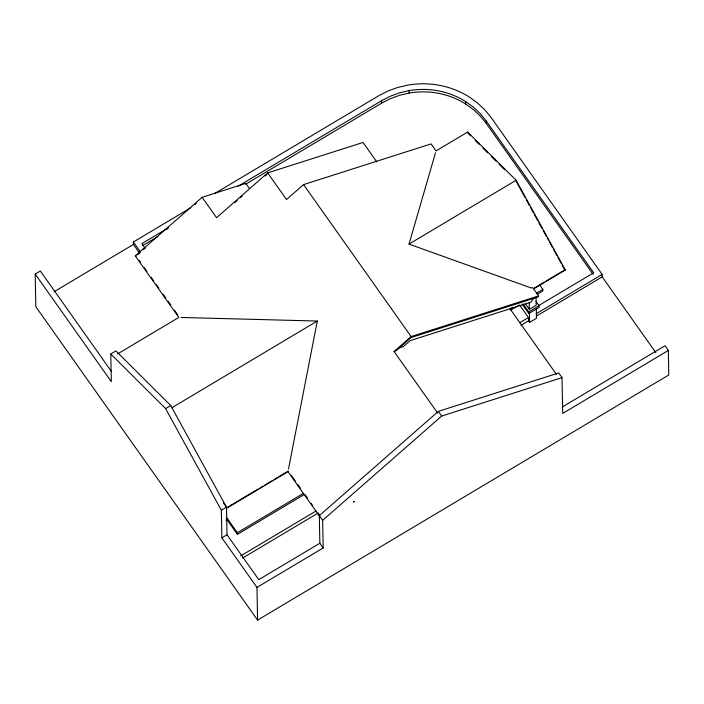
<?xml version="1.0" encoding="UTF-8"?>
<svg xmlns="http://www.w3.org/2000/svg" width="704" height="704" viewBox="0 0 704 704"><rect width="100%" height="100%" fill="white"/><g stroke="black" fill="none" stroke-linecap="round" stroke-linejoin="round"><path stroke-width="1.06" d="M288.499 469.005L317.302 321.042L181.271 317.478M532.708 287.514L531.212 287.989L409.015 244.094L435.503 152.742M533.975 297.748L530.966 302.095L410.115 340.666L403.304 346.641L398.517 348.163M117.612 353.91L178.834 317.416L135.282 255.878L202.127 197.314L216.542 217.686L267.67 172.894L286.519 199.531L303.565 184.598L431.077 143.906L436.031 150.911L467.685 132.044L516.102 180.259L565.321 270.002L533.667 288.869L538.622 295.882L537.786 297.097L411.136 337.515L395.798 350.953L394.073 351.507L437.791 413.283M137.623 254.778L140.105 252.604M143.414 249.709L145.068 248.257M166.575 229.416L168.23 227.973M194.7 204.776L196.354 203.333M234.74 202.699L237.213 200.534M240.504 197.648L242.158 196.205M265.223 176L266.869 174.557M394.073 351.507L411.118 336.574L538.622 295.882M668.334 350.46L668.8 374.968L257.585 620.101L256.96 587.418L323.171 547.95L319.845 543.25L319.317 515.645L438.372 411.347L558.694 372.944L562.021 377.643L562.707 413.424L668.334 350.46L665.007 345.761L562.214 407.035M323.171 547.95L322.643 520.344L441.698 416.046L562.021 377.643M257.585 620.101L35.825 306.742L35.2 274.067L40.339 271.005L111.382 371.378M139.682 253.299L133.417 244.438L133.364 241.991L190.854 207.724M214.412 193.679L378.382 95.929L387.71 91.133L397.628 87.49L407.986 85.07A81.638 74.809 -1.1 0 1 469.075 96.87L477.453 102.916L484.898 109.921L491.269 117.744L602.149 274.428L602.193 276.874L655.917 352.783M54.111 291.72L133.417 244.438M168.256 227.876L141.83 243.628L144.998 248.098M238.093 186.243L381.542 100.734L390.342 96.21L399.52 92.84L409.094 90.596A75.504 69.186 -1.1 0 1 465.599 101.517L473.343 107.105L480.225 113.573L486.235 120.965L593.683 272.791L538.542 305.659M142.824 245.511L157.925 236.509M245.687 184.193L381.586 103.18L390.386 98.657L399.564 95.286L409.138 93.042A75.504 69.186 -1.1 0 1 465.643 103.963L473.387 109.56L480.269 116.028L486.288 123.42L593.094 274.349M35.2 274.067L111.311 381.612L110.783 354.006L115.922 350.944L170.746 405.539L226.486 507.17L227.014 534.776L258.773 579.656L319.845 543.25M409.015 244.094L516.102 180.259M110.783 354.006L165.607 408.61L170.746 405.539M171.741 407.81L317.302 321.042M533.201 288.746L544.394 282.075M546.269 280.958L562.126 271.506M563.059 270.943L565.321 270.002M509.978 308.933L512.794 307.252M536.254 293.269L542.819 289.353L539.651 284.874M510.954 310.006L519.394 304.973M537.222 294.342L542.854 290.99L542.819 289.353M525.721 304.119L529.373 309.294L536.228 305.202L536.087 297.704M539.053 305.747L539.079 307.384L528.801 313.518L528.774 311.881L539.053 305.747L535.92 301.321M520.001 322.573L528.458 317.53L519.834 305.342M536.263 313.702L602.149 274.428M521.057 325.239L528.519 320.795L528.458 317.53M536.316 316.149L602.193 276.874M528.519 320.795L529.628 322.362L536.483 318.278L536.298 308.915M256.96 587.418L221.874 537.847L221.338 510.233L226.486 507.17L223.458 502.902M228.105 506.95L258.201 489.007M260.084 487.89L262.909 486.209M264.792 485.082L272.316 480.603M274.19 479.477L277.015 477.796M278.898 476.678L288.297 471.073M226.767 508.147L287.989 471.654L319.827 516.648M226.028 520.089L227.911 518.962M221.874 537.847L227.014 534.776M304.436 494.41L237.406 534.371L237.371 532.734L303.459 493.337M240.654 555.922L316.175 510.902M242.598 558.07L318.129 513.04M267.67 172.894L363.035 142.454L376.86 161.99M202.127 197.314L245.819 183.374L249.586 188.69M135.282 255.878L136.154 256.071M470.571 135.837L468.257 133.531L467.685 132.044M475.2 140.457L479.063 144.294M482.926 148.139L487.555 152.75M491.418 156.596L496.047 161.216M499.136 164.287L504.539 169.673M523.134 303.908L528.774 311.881M522.21 304.19L528.801 313.518M510.259 309.144L556.398 374.334M303.565 184.598L411.118 336.574M438.372 411.347L441.698 416.046M133.364 241.991L140.263 251.733M139.304 260.524L140.562 262.302M144.338 267.643L146.863 271.207M151.272 277.438L153.789 281.002M156.314 284.566L158.831 288.121M163.24 294.36L165.766 297.915M168.282 301.479L170.808 305.043M174.583 310.385L177.734 314.838M291.474 475.552L295.284 480.938M297.827 484.528L300.362 488.118M304.806 494.393L307.349 497.983M311.159 503.369L312.426 505.164M318.146 513.242L319.414 515.029M319.317 515.645L322.643 520.344M226.679 517.625L237.371 532.734M226.714 519.262L237.406 534.371M516.12 181.201L525.114 197.595M526.17 199.522L529.346 205.313M530.402 207.24L533.57 213.03M534.635 214.958L537.803 220.739M538.859 222.666L542.036 228.457M543.092 230.384L546.269 236.174M547.325 238.102L548.381 240.029M549.437 241.956L552.614 247.746M553.67 249.674L556.846 255.464M557.902 257.391L561.07 263.173M562.135 265.1L564.775 269.922M165.607 408.61L221.338 510.233M529.25 302.878L529.373 309.294M529.443 313.007L529.628 322.362M486.235 120.965L486.288 123.42M465.599 101.517L465.643 103.963M409.094 90.596L409.138 93.042M381.542 100.734L381.586 103.18M354.086 501.424L353.478 501.961L354.086 501.424"/></g></svg>
